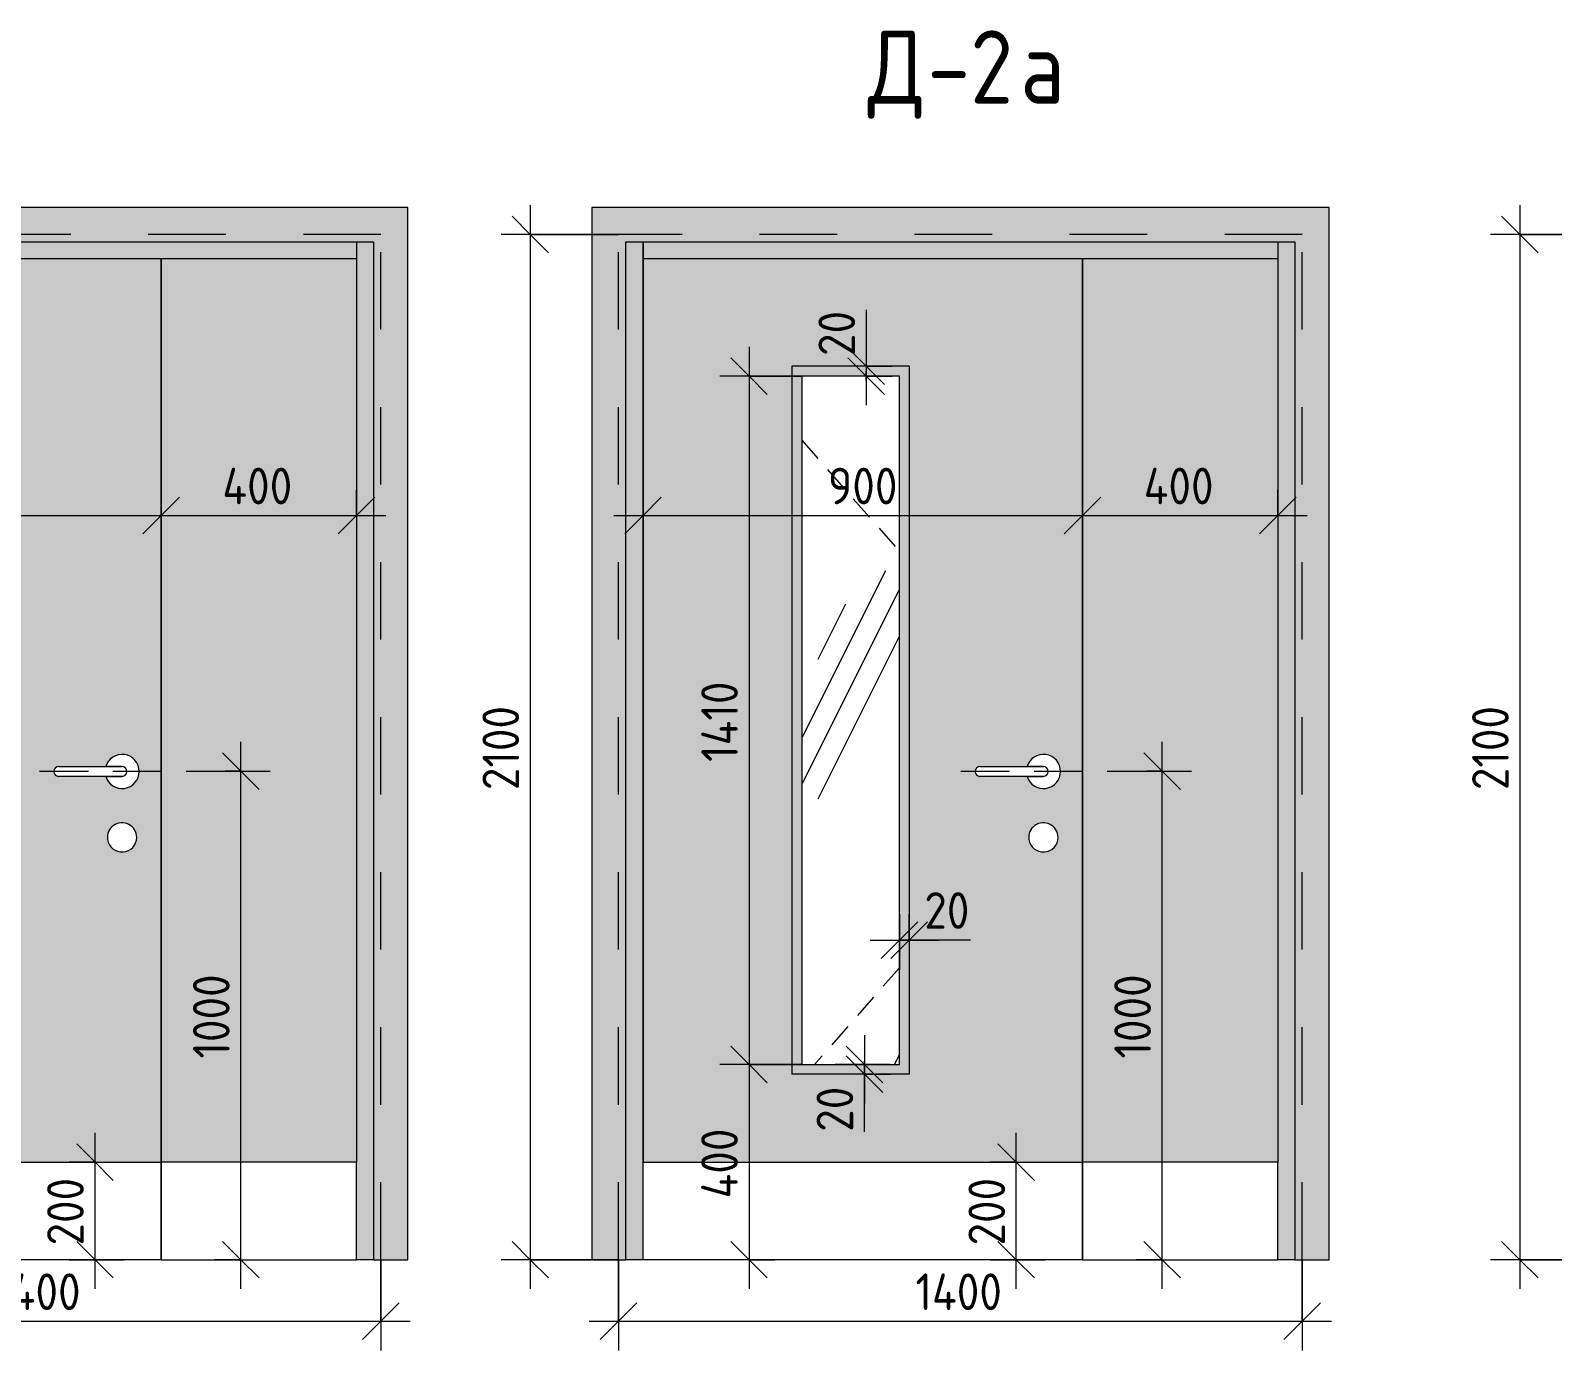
# Model space of a CAD drawing. Header units: millimetres. Extents: x 15267 to 38338, y 3838 to 18333.
# Drawn here: x 18356 to 21473, y 15613 to 18317 of the extents above; entities that cross this region are included whole.
import ezdxf

# ---------------------------------------------------------------- set-up
doc = ezdxf.new("R2010")
doc.units = ezdxf.units.MM
for name, pattern in [('200_ШТРИХ__ш1_п0_6_', [80, 50, -30]), ('ADSK_Штрих_ш2 п1', [150, 100, -50]), ('Штрих', [317.5, 158.75, -158.75])]:
    doc.linetypes.add(name, pattern=pattern)
for name, color, linetype, lineweight in [('A-ANNO-DIMS', 7, 'Continuous', 9), ('A-ANNO-DIMS-50', 7, 'Continuous', 9), ('A-DETL-1', 7, 'ADSK_Штрих_ш2 п1', 9), ('A-DOOR', 7, 'Continuous', 9), ('A-DOOR-1', 7, 'Штрих', 9), ('A-DOOR-2', 7, '200_ШТРИХ__ш1_п0_6_', 9), ('A-DOOR-FRAM', 7, 'Continuous', 9), ('G-ANNO-TEXT', 7, 'Continuous', 9)]:
    doc.layers.add(name, color=color, linetype=linetype, lineweight=lineweight)
doc.styles.add('GOST Common', font='GOST_Common.ttf', dxfattribs={"width": 0.9, "height": 150})
doc.styles.add('ISOCPEUR', font='isocpeur.ttf', dxfattribs={"width": 0.9, "height": 75})
doc.dimstyles.new('ISO-1_5', dxfattribs={"dimscale": 304.8, "dimtxt": 74.698588, "dimasz": 0.246063, "dimexe": 0.19685, "dimexo": 0, "dimgap": 0, "dimtad": 1, "dimdec": 0, "dimrnd": 10, "dimzin": 0, "dimdsep": 46, "dimtxsty": 'ISOCPEUR', "dimblk1": 'OBLIQUE', "dimblk2": 'OBLIQUE', "dimsah": 1, "dimcen": 0.09, "dimdle": 0.19685, "dimazin": 0, "dimtfac": 1, "dimtdec": 4, "dimtix": 1, "dimtmove": 0, "dimatfit": 3, "dimfxl": 1, "dimtvp": 1, "dimtolj": 1, "dimtzin": 0, "dimarcsym": 2})
doc.dimstyles.new('ISO-1_5_1', dxfattribs={"dimscale": 304.8, "dimtxt": 74.698588, "dimasz": 0.246063, "dimexe": 0.19685, "dimexo": 0, "dimgap": 0, "dimtad": 1, "dimdec": 0, "dimrnd": 10, "dimzin": 0, "dimdsep": 46, "dimtxsty": 'ISOCPEUR', "dimblk1": 'OBLIQUE', "dimblk2": 'OBLIQUE', "dimsah": 1, "dimcen": 0.09, "dimdle": 0.19685, "dimazin": 0, "dimtfac": 1, "dimtdec": 4, "dimtix": 1, "dimtmove": 1, "dimatfit": 3, "dimfxl": 1, "dimtvp": 1, "dimtolj": 1, "dimtzin": 0, "dimarcsym": 2})

# ---------------------------------------------------------------- blocks, each defined once
blk = doc.blocks.new('Family - ___-32372045-_Двери_ 2 этаж 23-33')
at = {"layer": 'A-DOOR'}
h = blk.add_hatch(color=256, dxfattribs=at)
h.paths.add_polyline_path([(19610.1, 15999.1), (20510.1, 15999.1), (20510.1, 17849.1), (19610.1, 17849.1), (19610.1, 16889.1)])
h.paths.add_polyline_path([(19935.1, 16199.1), (19935.1, 17609.1), (20135.1, 17609.1), (20135.1, 16199.1)])
h.paths.add_polyline_path([(20432.2, 16634.2), (20424.7, 16634.6), (20417.6, 16636.9), (20410.7, 16641.4), (20406, 16646.2), (20402, 16653.9), (20400.4, 16659.9), (20400.4, 16667.9), (20402, 16674.8), (20406, 16682), (20410.7, 16687), (20417, 16691.2), (20424.2, 16693.6), (20431.7, 16694.1), (20439.1, 16692.7), (20446, 16689.6), (20451.9, 16684.8), (20456.3, 16678.7), (20459.1, 16671.6), (20460.1, 16664.1), (20459.1, 16656.7), (20456.4, 16649.8), (20452, 16643.7), (20446.3, 16638.9), (20439.5, 16635.7), (20434.2, 16634.6)])
h.paths.add_polyline_path([(20430.6, 16764.1), (20421.6, 16765.2), (20413.2, 16768.5), (20405.9, 16773.8), (20400.2, 16780.9), (20396.5, 16789.1), (20297.5, 16789.5), (20295.1, 16790.5), (20293, 16792.1), (20291.4, 16794.1), (20290.4, 16796.6), (20290.1, 16799.1), (20290.4, 16801.7), (20291.4, 16804.1), (20293, 16806.2), (20295.1, 16807.8), (20297.5, 16808.8), (20300.1, 16809.1), (20396.5, 16809.1), (20400.2, 16817.4), (20405.9, 16824.5), (20413.2, 16829.8), (20421.6, 16833.1), (20432.7, 16833.8), (20439.6, 16832.8), (20447.9, 16829.3), (20455, 16823.7), (20460.5, 16816.5), (20463.9, 16808.1), (20465.1, 16799.1), (20463.9, 16790.2), (20460.5, 16781.8), (20455, 16774.6), (20447.9, 16769), (20437.7, 16765.2), (20432.7, 16764.4)])
blk.add_hatch(color=256, dxfattribs=at).paths.add_polyline_path([(20510.1, 15999.1), (20910.1, 15999.1), (20910.1, 17849.1), (20510.1, 17849.1), (20510.1, 16144.1)])
h = blk.add_hatch(dxfattribs=at)
h.set_pattern_fill('FP_1', color=256, style=0, pattern_type=2)
h.set_pattern_definition([(63.435, (127, 63.5), (-511.167, 1533.495), [635, -381, 635, -381, -807.806]), (63.435, (127, 63.5), (-511.167, 1533.495), [-2032, 254, -553.806]), (63.435, (95.2, 95.2), (-511.167, 1533.495), [508, -635, 381, -381, -934.806]), (63.435, (95.2, 95.2), (-511.167, 1533.495), [-1905, 444.5, -490.306]), (63.435, (95.2, 190.5), (-511.167, 1533.495), [381, -762, 254, -381, -1061.806]), (63.435, (95.2, 190.5), (-511.167, 1533.495), [-1778, 571.5, -490.306]), (63.435, (190.5, 95.2), (-511.167, 1533.495), [381, -762, 317.5, -12809.3]), (63.435, (285.8, 190.5), (-511.167, 1533.495), [190.5, -952.5, 127, -12999.8]), (63.435, (127, 349.2), (-511.167, 1533.495), [127, -952.5, 127, -508, -1125.306]), (63.435, (127, 349.2), (-511.167, 1533.495), [-1714.5, 317.5, -807.806]), (63.435, (698.5, 254), (-511.167, 1533.495), [635, -952.5, 762, -503.006]), (63.435, (698.5, 158.8), (-511.167, 1533.495), [889, -635, 952.5, -376.006]), (63.435, (762, 190.5), (-511.167, 1533.495), [1016, -508, 762, -553.806]), (63.435, (857.2, 285.8), (-511.167, 1533.495), [635, -889, 508, -807.806]), (63.435, (762, 476.2), (-511.167, 1533.495), [317.5, -1270, 381, -871.306]), (63.435, (952.5, 381), (-511.167, 1533.495), [254, -1270, 254, -1061.806])])
h.paths.add_polyline_path([(19935.1, 16199.1), (20135.1, 16199.1), (20135.1, 17609.1), (19935.1, 17609.1), (19935.1, 16412.5)])
at = {"layer": 'A-DOOR-FRAM'}
for points in [[(21015.1, 15799.1), (21015.1, 17954.1), (19505.1, 17954.1), (19505.1, 15799.1), (19575.1, 15799.1), (19575.1, 17884.1), (20945.1, 17884.1), (20945.1, 15799.1)], [(19610.1, 15799.1), (19610.1, 17884.1), (19575.1, 17884.1), (19575.1, 15799.1)], [(20135.1, 17849.1), (20910.1, 17849.1), (20910.1, 17884.1), (19610.1, 17884.1), (19610.1, 17849.1), (19935.1, 17849.1)], [(20910.1, 15799.1), (20945.1, 15799.1), (20945.1, 17884.1), (20910.1, 17884.1), (20910.1, 15999.1)]]:
    blk.add_hatch(color=256, dxfattribs=at).paths.add_polyline_path(points)
at = {"layer": 'A-DOOR'}
for p, q in [((20510.1, 17849.1), (19610.1, 17849.1)), ((19610.1, 15999.1), (19610.1, 17849.1)), ((20510.1, 17849.1), (20510.1, 15999.1)), ((20910.1, 17849.1), (20510.1, 17849.1)), ((20510.1, 15999.1), (20510.1, 17849.1)), ((20910.1, 17849.1), (20910.1, 15999.1)), ((20155.1, 17629.1), (19915.1, 17629.1)), ((19915.1, 17629.1), (19915.1, 16179.1)), ((20155.1, 17629.1), (20155.1, 16179.1)), ((19935.1, 17609.1), (19935.1, 16199.1)), ((20135.1, 17609.1), (19935.1, 17609.1)), ((20135.1, 16199.1), (20135.1, 17609.1)), ((20300.1, 16809.1), (20430.1, 16809.1)), ((20430.1, 16809.1), (20396.5, 16809.1)), ((20430.1, 16789.1), (20300.1, 16789.1)), ((20396.5, 16789.1), (20430.1, 16789.1)), ((20155.1, 16179.1), (19915.1, 16179.1)), ((19935.1, 16199.1), (20135.1, 16199.1)), ((19610.1, 15999.1), (20510.1, 15999.1)), ((19610.1, 15799.1), (19610.1, 15999.1)), ((20510.1, 15799.1), (20510.1, 15999.1)), ((20910.1, 15999.1), (20510.1, 15999.1)), ((20510.1, 15999.1), (20510.1, 15799.1)), ((20910.1, 15799.1), (20910.1, 15999.1)), ((20510.1, 15799.1), (19610.1, 15799.1)), ((20510.1, 15799.1), (20910.1, 15799.1))]:
    blk.add_line(p, q, dxfattribs=at)
for centre, radius, start, end in [((20430.1, 16799.1), 35, 0, 163.3985), ((20300.1, 16799.1), 10, 90, 270), ((20430.1, 16799.1), 10, 270, 90), ((20430.1, 16799.1), 10, 270, 90), ((20430.1, 16799.1), 35, 196.6015, 0), ((20430.1, 16664.1), 30, 0, 188.1699), ((20430.1, 16664.1), 30, 188.1699, 0)]:
    blk.add_arc(centre, radius, start, end, dxfattribs=at)
at = {"layer": 'A-DOOR-1'}
for p, q in [((20960.1, 17899.1), (19560.1, 17899.1)), ((19560.1, 15799.1), (19560.1, 17899.1)), ((20960.1, 17899.1), (19560.1, 17899.1)), ((19560.1, 15799.1), (19560.1, 17899.1)), ((20960.1, 15799.1), (20960.1, 17899.1)), ((20960.1, 15799.1), (20960.1, 17899.1))]:
    blk.add_line(p, q, dxfattribs=at)
at = {"layer": 'A-DOOR-2'}
for p, q in [((19935.1, 17478), (20135.1, 17250.6)), ((20135.1, 16397.1), (19961.3, 16199.1))]:
    blk.add_line(p, q, dxfattribs=at)
at = {"layer": 'A-DOOR-FRAM'}
for p, q in [((21015.1, 17954.1), (19505.1, 17954.1)), ((19505.1, 17954.1), (19505.1, 15799.1)), ((21015.1, 15799.1), (21015.1, 17954.1)), ((19575.1, 15799.1), (19575.1, 17884.1)), ((19575.1, 17884.1), (20945.1, 17884.1)), ((19610.1, 17849.1), (19610.1, 17884.1)), ((19610.1, 17884.1), (19610.1, 15999.1)), ((20910.1, 17884.1), (20910.1, 17849.1)), ((20910.1, 17884.1), (20910.1, 15999.1)), ((20945.1, 17884.1), (20945.1, 15799.1)), ((20910.1, 17849.1), (19610.1, 17849.1)), ((19505.1, 15799.1), (19575.1, 15799.1)), ((19610.1, 15799.1), (19575.1, 15799.1)), ((20945.1, 15799.1), (20910.1, 15799.1)), ((20945.1, 15799.1), (21015.1, 15799.1))]:
    blk.add_line(p, q, dxfattribs=at)
blk = doc.blocks.new('Family - ___-32419566-_Двери_ 2 этаж 23-33')
at = {"layer": 'A-DOOR'}
h = blk.add_hatch(color=256, dxfattribs=at)
h.paths.add_polyline_path([(17723.2, 15999.1), (18623.2, 15999.1), (18623.2, 17849.1), (17723.2, 17849.1), (17723.2, 16144.1)])
h.paths.add_polyline_path([(18545.4, 16634.2), (18537.9, 16634.6), (18530.8, 16636.9), (18523.8, 16641.4), (18519.2, 16646.2), (18515.2, 16653.9), (18513.5, 16659.9), (18513.5, 16667.9), (18515.2, 16674.8), (18519.2, 16682), (18523.8, 16687), (18530.2, 16691.2), (18537.4, 16693.6), (18544.9, 16694.1), (18552.3, 16692.7), (18559.2, 16689.6), (18565, 16684.8), (18569.5, 16678.7), (18572.3, 16671.6), (18573.2, 16664.1), (18572.3, 16656.7), (18569.6, 16649.8), (18565.2, 16643.7), (18559.5, 16638.9), (18552.7, 16635.7), (18547.4, 16634.6)])
h.paths.add_polyline_path([(18543.8, 16764.1), (18534.8, 16765.2), (18526.4, 16768.5), (18519.1, 16773.8), (18513.4, 16780.9), (18509.7, 16789.1), (18410.7, 16789.5), (18408.2, 16790.5), (18406.2, 16792.1), (18404.6, 16794.1), (18403.6, 16796.6), (18403.2, 16799.1), (18403.6, 16801.7), (18404.6, 16804.1), (18406.2, 16806.2), (18408.2, 16807.8), (18410.7, 16808.8), (18416.7, 16809.1), (18509.7, 16809.1), (18513.4, 16817.4), (18519.1, 16824.5), (18526.4, 16829.8), (18534.8, 16833.1), (18545.8, 16833.8), (18552.7, 16832.8), (18561, 16829.3), (18568.2, 16823.7), (18573.6, 16816.5), (18577.1, 16808.1), (18578.2, 16799.1), (18577.1, 16790.2), (18573.6, 16781.8), (18566.9, 16773.6), (18559.8, 16768.5), (18550.9, 16765.2), (18545.8, 16764.4)])
blk.add_hatch(color=256, dxfattribs=at).paths.add_polyline_path([(19023.2, 15999.1), (19023.2, 17849.1), (18623.2, 17849.1), (18623.2, 15999.1), (18717, 15999.1)])
at = {"layer": 'A-DOOR-FRAM'}
for points in [[(19128.2, 15799.1), (19128.2, 17954.1), (17618.2, 17954.1), (17618.2, 15799.1), (17688.2, 15799.1), (17688.2, 17884.1), (19058.2, 17884.1), (19058.2, 15799.1)], [(17723.2, 15799.1), (17723.2, 17884.1), (17688.2, 17884.1), (17688.2, 15799.1)], [(19023.2, 17849.1), (19023.2, 17884.1), (17723.2, 17884.1), (17723.2, 17849.1), (18623.2, 17849.1)], [(19023.2, 15799.1), (19058.2, 15799.1), (19058.2, 17884.1), (19023.2, 17884.1), (19023.2, 15999.1)]]:
    blk.add_hatch(color=256, dxfattribs=at).paths.add_polyline_path(points)
at = {"layer": 'A-DOOR'}
for p, q in [((18623.2, 17849.1), (17723.2, 17849.1)), ((17723.2, 15999.1), (17723.2, 17849.1)), ((18623.2, 17849.1), (18623.2, 15999.1)), ((19023.2, 17849.1), (18623.2, 17849.1)), ((18623.2, 15999.1), (18623.2, 17849.1)), ((19023.2, 17849.1), (19023.2, 15999.1)), ((18413.2, 16809.1), (18543.2, 16809.1)), ((18543.2, 16809.1), (18509.7, 16809.1)), ((18543.2, 16789.1), (18413.2, 16789.1)), ((18509.7, 16789.1), (18543.2, 16789.1)), ((17723.2, 15999.1), (18623.2, 15999.1)), ((17723.2, 15799.1), (17723.2, 15999.1)), ((18623.2, 15799.1), (18623.2, 15999.1)), ((19023.2, 15999.1), (18623.2, 15999.1)), ((18623.2, 15999.1), (18623.2, 15799.1)), ((19023.2, 15799.1), (19023.2, 15999.1)), ((18623.2, 15799.1), (17723.2, 15799.1)), ((18623.2, 15799.1), (19023.2, 15799.1))]:
    blk.add_line(p, q, dxfattribs=at)
for centre, radius, start, end in [((18543.2, 16799.1), 35, 0, 163.3985), ((18413.2, 16799.1), 10, 90, 270), ((18543.2, 16799.1), 10, 270, 90), ((18543.2, 16799.1), 10, 270, 90), ((18543.2, 16799.1), 35, 196.6015, 0), ((18543.2, 16664.1), 30, 0, 188.1699), ((18543.2, 16664.1), 30, 188.1699, 0)]:
    blk.add_arc(centre, radius, start, end, dxfattribs=at)
at = {"layer": 'A-DOOR-1'}
for p, q in [((19073.2, 17899.1), (17673.2, 17899.1)), ((17673.2, 15799.1), (17673.2, 17899.1)), ((19073.2, 17899.1), (17673.2, 17899.1)), ((17673.2, 15799.1), (17673.2, 17899.1)), ((19073.2, 15799.1), (19073.2, 17899.1)), ((19073.2, 15799.1), (19073.2, 17899.1))]:
    blk.add_line(p, q, dxfattribs=at)
at = {"layer": 'A-DOOR-FRAM'}
for p, q in [((19128.2, 17954.1), (17618.2, 17954.1)), ((17618.2, 17954.1), (17618.2, 15799.1)), ((19128.2, 15799.1), (19128.2, 17954.1)), ((17688.2, 15799.1), (17688.2, 17884.1)), ((17688.2, 17884.1), (19058.2, 17884.1)), ((17723.2, 17849.1), (17723.2, 17884.1)), ((17723.2, 17884.1), (17723.2, 15999.1)), ((19023.2, 17884.1), (19023.2, 17849.1)), ((19023.2, 17884.1), (19023.2, 15999.1)), ((19058.2, 17884.1), (19058.2, 15799.1)), ((19023.2, 17849.1), (17723.2, 17849.1)), ((17618.2, 15799.1), (17688.2, 15799.1)), ((17723.2, 15799.1), (17688.2, 15799.1)), ((19058.2, 15799.1), (19023.2, 15799.1)), ((19058.2, 15799.1), (19128.2, 15799.1))]:
    blk.add_line(p, q, dxfattribs=at)
blk = doc.blocks.new('DIMBLOCK16-_Двери_ 2 этаж 23-33')
at = {"layer": 'A-ANNO-DIMS-50'}
for p, q in [((19560.1, 15799.1), (19560.1, 15612.9)), ((19560.1, 15672.9), (19560.1, 15799.1)), ((20960.1, 15799.1), (20960.1, 15612.9)), ((20960.1, 15672.9), (20960.1, 15799.1)), ((19500.1, 15672.9), (21020.1, 15672.9))]:
    blk.add_line(p, q, dxfattribs=at)
at = {"layer": 'A-ANNO-DIMS-50', "lineweight": 20}
for p, q in [((19560.1, 15672.9), (19597.6, 15710.4)), ((20960.1, 15672.9), (20997.6, 15710.4)), ((19560.1, 15672.9), (19522.6, 15635.4)), ((20960.1, 15672.9), (20922.6, 15635.4))]:
    blk.add_line(p, q, dxfattribs=at)
at = {"layer": 'A-ANNO-DIMS-50', "color": 0, "insert": (20168.1, 15770.9), "char_height": 75, "width": 220.648, "attachment_point": 1, "line_spacing_factor": 1.149209, "style": 'ISOCPEUR'}
blk.add_mtext('1400', dxfattribs=at)
blk = doc.blocks.new('_Oblique')
at = {"color": 0, "linetype": 'ByBlock', "lineweight": -2}
blk.add_line((-0.5, -0.5), (0.5, 0.5), dxfattribs=at)
blk = doc.blocks.new('DIMBLOCK17-_Двери_ 2 этаж 23-33')
at = {"layer": 'A-ANNO-DIMS-50'}
for p, q in [((20374.6, 15739.1), (20374.6, 16059.1)), ((20321.6, 15999.1), (20434.6, 15999.1)), ((20374.6, 15999.1), (20321.6, 15999.1)), ((20321.6, 15799.1), (20434.6, 15799.1)), ((20374.6, 15799.1), (20321.6, 15799.1))]:
    blk.add_line(p, q, dxfattribs=at)
at = {"layer": 'A-ANNO-DIMS-50', "lineweight": 20}
for p, q in [((20374.6, 15999.1), (20337.1, 16036.6)), ((20374.6, 15999.1), (20412.1, 15961.6)), ((20374.6, 15799.1), (20337.1, 15836.6)), ((20374.6, 15799.1), (20412.1, 15761.6))]:
    blk.add_line(p, q, dxfattribs=at)
at = {"layer": 'A-ANNO-DIMS-50', "color": 0, "insert": (20276.6, 15828), "char_height": 75, "width": 170.658, "attachment_point": 1, "rotation": 90, "line_spacing_factor": 1.149209, "style": 'ISOCPEUR'}
blk.add_mtext('200', dxfattribs=at)
blk = doc.blocks.new('DIMBLOCK18-_Двери_ 2 этаж 23-33')
at = {"layer": 'A-ANNO-DIMS-50', "lineweight": 20}
for p, q in [((19827.2, 17609.1), (19789.7, 17646.6)), ((19827.2, 17609.1), (19864.7, 17571.6)), ((19827.2, 16199.1), (19789.7, 16236.6)), ((19827.2, 16199.1), (19864.7, 16161.6))]:
    blk.add_line(p, q, dxfattribs=at)
at = {"layer": 'A-ANNO-DIMS-50'}
for p, q in [((19827.2, 17669.1), (19827.2, 16199.1)), ((19935.1, 17609.1), (19767.2, 17609.1)), ((19827.2, 17609.1), (19935.1, 17609.1)), ((19935.1, 16199.1), (19767.2, 16199.1)), ((19827.2, 16199.1), (19935.1, 16199.1))]:
    blk.add_line(p, q, dxfattribs=at)
at = {"layer": 'A-ANNO-DIMS-50', "color": 0, "insert": (19729.3, 16818.7), "char_height": 75, "width": 205.134, "attachment_point": 1, "rotation": 90, "line_spacing_factor": 1.149209, "style": 'ISOCPEUR'}
blk.add_mtext('1410', dxfattribs=at)
blk = doc.blocks.new('DIMBLOCK19-_Двери_ 2 этаж 23-33')
at = {"layer": 'A-ANNO-DIMS-50', "lineweight": 20}
for p, q in [((19827.2, 16199.1), (19789.7, 16236.6)), ((19827.2, 16199.1), (19864.7, 16161.6)), ((19827.2, 15799.1), (19789.7, 15836.6)), ((19827.2, 15799.1), (19864.7, 15761.6))]:
    blk.add_line(p, q, dxfattribs=at)
at = {"layer": 'A-ANNO-DIMS-50'}
for p, q in [((19935.1, 16199.1), (19767.2, 16199.1)), ((19827.2, 16199.1), (19827.2, 15739.1)), ((19827.2, 16199.1), (19935.1, 16199.1)), ((19880.3, 15799.1), (19767.2, 15799.1)), ((19827.2, 15799.1), (19880.3, 15799.1))]:
    blk.add_line(p, q, dxfattribs=at)
at = {"layer": 'A-ANNO-DIMS-50', "color": 0, "insert": (19729.3, 15924.4), "char_height": 75, "width": 179.277, "attachment_point": 1, "rotation": 90, "line_spacing_factor": 1.149209, "style": 'ISOCPEUR'}
blk.add_mtext('400', dxfattribs=at)
blk = doc.blocks.new('DIMBLOCK20-_Двери_ 2 этаж 23-33')
at = {"layer": 'A-ANNO-DIMS-50'}
for p, q in [((20063.5, 16259.1), (20063.5, 16119.1)), ((20116.6, 16199.1), (20003.5, 16199.1)), ((20116.6, 16179.1), (20003.5, 16179.1)), ((20063.5, 16205.8), (20063.5, 16189.1)), ((20063.5, 16061), (20063.5, 16205.8)), ((20063.5, 16199.1), (20116.6, 16199.1)), ((20063.5, 16179.1), (20116.6, 16179.1))]:
    blk.add_line(p, q, dxfattribs=at)
at = {"layer": 'A-ANNO-DIMS-50', "lineweight": 20}
for p, q in [((20063.5, 16199.1), (20026, 16236.6)), ((20063.5, 16179.1), (20026, 16216.6)), ((20063.5, 16199.1), (20101, 16161.6)), ((20063.5, 16179.1), (20101, 16141.6))]:
    blk.add_line(p, q, dxfattribs=at)
at = {"layer": 'A-ANNO-DIMS-50', "color": 0, "insert": (19965.6, 16061), "char_height": 75, "width": 113.772, "attachment_point": 1, "rotation": 90, "line_spacing_factor": 1.149209, "style": 'ISOCPEUR'}
blk.add_mtext('20', dxfattribs=at)
blk = doc.blocks.new('DIMBLOCK21-_Двери_ 2 этаж 23-33')
at = {"layer": 'A-ANNO-DIMS-50'}
for p, q in [((20135.1, 16506.8), (20135.1, 16393.8)), ((20135.1, 16453.8), (20135.1, 16506.8)), ((20155.1, 16506.8), (20155.1, 16393.8)), ((20155.1, 16453.8), (20155.1, 16506.8)), ((20075.1, 16453.8), (20215.1, 16453.8)), ((20136.2, 16453.8), (20145.1, 16453.8)), ((20281.1, 16453.8), (20136.2, 16453.8))]:
    blk.add_line(p, q, dxfattribs=at)
at = {"layer": 'A-ANNO-DIMS-50', "lineweight": 20}
for p, q in [((20135.1, 16453.8), (20172.6, 16491.3)), ((20155.1, 16453.8), (20192.6, 16491.3)), ((20135.1, 16453.8), (20097.6, 16416.3)), ((20155.1, 16453.8), (20117.6, 16416.3))]:
    blk.add_line(p, q, dxfattribs=at)
at = {"layer": 'A-ANNO-DIMS-50', "color": 0, "insert": (20186.2, 16551.8), "char_height": 75, "width": 113.772, "attachment_point": 1, "line_spacing_factor": 1.149209, "style": 'ISOCPEUR'}
blk.add_mtext('20', dxfattribs=at)
blk = doc.blocks.new('DIMBLOCK22-_Двери_ 2 этаж 23-33')
at = {"layer": 'A-ANNO-DIMS-50'}
for p, q in [((20067.4, 17744.9), (20067.4, 17600.1)), ((20067.4, 17689.1), (20067.4, 17549.1)), ((20120.5, 17629.1), (20007.4, 17629.1)), ((20067.4, 17629.1), (20120.5, 17629.1)), ((20067.4, 17600.1), (20067.4, 17619.1)), ((20120.5, 17609.1), (20007.4, 17609.1)), ((20067.4, 17609.1), (20120.5, 17609.1))]:
    blk.add_line(p, q, dxfattribs=at)
at = {"layer": 'A-ANNO-DIMS-50', "lineweight": 20}
for p, q in [((20067.4, 17629.1), (20029.9, 17666.6)), ((20067.4, 17609.1), (20029.9, 17646.6)), ((20067.4, 17629.1), (20104.9, 17591.6)), ((20067.4, 17609.1), (20104.9, 17571.6))]:
    blk.add_line(p, q, dxfattribs=at)
at = {"layer": 'A-ANNO-DIMS-50', "color": 0, "insert": (19969.4, 17650.1), "char_height": 75, "width": 113.772, "attachment_point": 1, "rotation": 90, "line_spacing_factor": 1.149209, "style": 'ISOCPEUR'}
blk.add_mtext('20', dxfattribs=at)
blk = doc.blocks.new('DIMBLOCK23-_Двери_ 2 этаж 23-33')
at = {"layer": 'A-ANNO-DIMS-50'}
for p, q in [((19379.3, 17959.1), (19379.3, 15739.1)), ((19560.1, 17899.1), (19319.3, 17899.1)), ((19379.3, 17899.1), (19560.1, 17899.1)), ((19560.1, 15799.1), (19319.3, 15799.1)), ((19379.3, 15799.1), (19560.1, 15799.1))]:
    blk.add_line(p, q, dxfattribs=at)
at = {"layer": 'A-ANNO-DIMS-50', "lineweight": 20}
for p, q in [((19379.3, 17899.1), (19341.8, 17936.6)), ((19379.3, 17899.1), (19416.8, 17861.6)), ((19379.3, 15799.1), (19341.8, 15836.6)), ((19379.3, 15799.1), (19416.8, 15761.6))]:
    blk.add_line(p, q, dxfattribs=at)
at = {"layer": 'A-ANNO-DIMS-50', "color": 0, "insert": (19281.3, 16760.8), "char_height": 75, "width": 212.029, "attachment_point": 1, "rotation": 90, "line_spacing_factor": 1.149209, "style": 'ISOCPEUR'}
blk.add_mtext('2100', dxfattribs=at)
blk = doc.blocks.new('DIMBLOCK24-_Двери_ 2 этаж 23-33')
at = {"layer": 'A-ANNO-DIMS-50'}
for p, q in [((19610.1, 17376.3), (19610.1, 17263.3)), ((19610.1, 17323.3), (19610.1, 17376.3)), ((20510.1, 15999.1), (20510.1, 17383.3)), ((19550.1, 17323.3), (20510.1, 17323.3)), ((20510.1, 17323.3), (20510.1, 15999.1))]:
    blk.add_line(p, q, dxfattribs=at)
at = {"layer": 'A-ANNO-DIMS-50', "lineweight": 20}
for p, q in [((19610.1, 17323.3), (19647.6, 17360.8)), ((20510.1, 17323.3), (20547.6, 17360.8)), ((19610.1, 17323.3), (19572.6, 17285.8)), ((20510.1, 17323.3), (20472.6, 17285.8))]:
    blk.add_line(p, q, dxfattribs=at)
at = {"layer": 'A-ANNO-DIMS-50', "color": 0, "insert": (19989, 17421.3), "char_height": 75, "width": 170.658, "attachment_point": 1, "line_spacing_factor": 1.149209, "style": 'ISOCPEUR'}
blk.add_mtext('900', dxfattribs=at)
blk = doc.blocks.new('DIMBLOCK25-_Двери_ 2 этаж 23-33')
at = {"layer": 'A-ANNO-DIMS-50'}
for p, q in [((20510.1, 15999.1), (20510.1, 17383.3)), ((20910.1, 17376.3), (20910.1, 17263.3)), ((20910.1, 17323.3), (20910.1, 17376.3)), ((20510.1, 17323.3), (20970.1, 17323.3)), ((20510.1, 17323.3), (20510.1, 15999.1))]:
    blk.add_line(p, q, dxfattribs=at)
at = {"layer": 'A-ANNO-DIMS-50', "lineweight": 20}
for p, q in [((20510.1, 17323.3), (20547.6, 17360.8)), ((20910.1, 17323.3), (20947.6, 17360.8)), ((20510.1, 17323.3), (20472.6, 17285.8)), ((20910.1, 17323.3), (20872.6, 17285.8))]:
    blk.add_line(p, q, dxfattribs=at)
at = {"layer": 'A-ANNO-DIMS-50', "color": 0, "insert": (20635.4, 17421.3), "char_height": 75, "width": 179.277, "attachment_point": 1, "line_spacing_factor": 1.149209, "style": 'ISOCPEUR'}
blk.add_mtext('400', dxfattribs=at)
blk = doc.blocks.new('DIMBLOCK26-_Двери_ 2 этаж 23-33')
at = {"layer": 'A-ANNO-DIMS-50', "lineweight": 20}
for p, q in [((20673.3, 16799.6), (20635.8, 16837.1)), ((20673.3, 16799.6), (20710.8, 16762.1)), ((20673.3, 15799.1), (20635.8, 15836.6)), ((20673.3, 15799.1), (20710.8, 15761.6))]:
    blk.add_line(p, q, dxfattribs=at)
at = {"layer": 'A-ANNO-DIMS-50'}
for p, q in [((20673.3, 15739.1), (20673.3, 16859.6)), ((20641, 16799.6), (20733.3, 16799.6)), ((20673.3, 16799.6), (20641, 16799.6)), ((20620.3, 15799.1), (20733.3, 15799.1)), ((20673.3, 15799.1), (20620.3, 15799.1))]:
    blk.add_line(p, q, dxfattribs=at)
at = {"layer": 'A-ANNO-DIMS-50', "color": 0, "insert": (20575.3, 16211), "char_height": 75, "width": 212.029, "attachment_point": 1, "rotation": 90, "line_spacing_factor": 1.149209, "style": 'ISOCPEUR'}
blk.add_mtext('1000', dxfattribs=at)
blk = doc.blocks.new('DIMBLOCK32-_Двери_ 2 этаж 23-33')
at = {"layer": 'A-ANNO-DIMS-50'}
for p, q in [((21405.9, 17959.1), (21405.9, 15739.1)), ((21603.7, 17899.1), (21345.9, 17899.1)), ((21405.9, 17899.1), (21603.7, 17899.1)), ((21653.7, 15799.1), (21345.9, 15799.1)), ((21405.9, 15799.1), (21653.7, 15799.1))]:
    blk.add_line(p, q, dxfattribs=at)
at = {"layer": 'A-ANNO-DIMS-50', "lineweight": 20}
for p, q in [((21405.9, 17899.1), (21368.4, 17936.6)), ((21405.9, 17899.1), (21443.4, 17861.6)), ((21405.9, 15799.1), (21368.4, 15836.6)), ((21405.9, 15799.1), (21443.4, 15761.6))]:
    blk.add_line(p, q, dxfattribs=at)
at = {"layer": 'A-ANNO-DIMS-50', "color": 0, "insert": (21308, 16760.8), "char_height": 75, "width": 212.029, "attachment_point": 1, "rotation": 90, "line_spacing_factor": 1.149209, "style": 'ISOCPEUR'}
blk.add_mtext('2100', dxfattribs=at)
blk = doc.blocks.new('DIMBLOCK36-_Двери_ 2 этаж 23-33')
at = {"layer": 'A-ANNO-DIMS-50'}
for p, q in [((17673.2, 15799.1), (17673.2, 15612.9)), ((17673.2, 15672.9), (17673.2, 15799.1)), ((19073.2, 15799.1), (19073.2, 15612.9)), ((19073.2, 15672.9), (19073.2, 15799.1)), ((17613.2, 15672.9), (19133.2, 15672.9))]:
    blk.add_line(p, q, dxfattribs=at)
at = {"layer": 'A-ANNO-DIMS-50', "lineweight": 20}
for p, q in [((17673.2, 15672.9), (17710.7, 15710.4)), ((19073.2, 15672.9), (19110.7, 15710.4)), ((17673.2, 15672.9), (17635.7, 15635.4)), ((19073.2, 15672.9), (19035.7, 15635.4))]:
    blk.add_line(p, q, dxfattribs=at)
at = {"layer": 'A-ANNO-DIMS-50', "color": 0, "insert": (18281.3, 15770.9), "char_height": 75, "width": 220.648, "attachment_point": 1, "line_spacing_factor": 1.149209, "style": 'ISOCPEUR'}
blk.add_mtext('1400', dxfattribs=at)
blk = doc.blocks.new('DIMBLOCK37-_Двери_ 2 этаж 23-33')
at = {"layer": 'A-ANNO-DIMS-50'}
for p, q in [((18487.8, 15739.1), (18487.8, 16059.1)), ((18434.8, 15999.1), (18547.8, 15999.1)), ((18487.8, 15999.1), (18434.8, 15999.1)), ((18434.8, 15799.1), (18547.8, 15799.1)), ((18487.8, 15799.1), (18434.8, 15799.1))]:
    blk.add_line(p, q, dxfattribs=at)
at = {"layer": 'A-ANNO-DIMS-50', "lineweight": 20}
for p, q in [((18487.8, 15999.1), (18450.3, 16036.6)), ((18487.8, 15999.1), (18525.3, 15961.6)), ((18487.8, 15799.1), (18450.3, 15836.6)), ((18487.8, 15799.1), (18525.3, 15761.6))]:
    blk.add_line(p, q, dxfattribs=at)
at = {"layer": 'A-ANNO-DIMS-50', "color": 0, "insert": (18389.8, 15828), "char_height": 75, "width": 170.658, "attachment_point": 1, "rotation": 90, "line_spacing_factor": 1.149209, "style": 'ISOCPEUR'}
blk.add_mtext('200', dxfattribs=at)
blk = doc.blocks.new('DIMBLOCK39-_Двери_ 2 этаж 23-33')
at = {"layer": 'A-ANNO-DIMS-50'}
for p, q in [((17723.2, 17376.3), (17723.2, 17263.3)), ((17723.2, 17323.3), (17723.2, 17376.3)), ((18623.2, 15999.1), (18623.2, 17383.3)), ((17663.2, 17323.3), (18623.2, 17323.3)), ((18623.2, 17323.3), (18623.2, 15999.1))]:
    blk.add_line(p, q, dxfattribs=at)
at = {"layer": 'A-ANNO-DIMS-50', "lineweight": 20}
for p, q in [((17723.2, 17323.3), (17760.7, 17360.8)), ((18623.2, 17323.3), (18660.7, 17360.8)), ((17723.2, 17323.3), (17685.7, 17285.8)), ((18623.2, 17323.3), (18585.7, 17285.8))]:
    blk.add_line(p, q, dxfattribs=at)
at = {"layer": 'A-ANNO-DIMS-50', "color": 0, "insert": (18102.1, 17421.3), "char_height": 75, "width": 170.658, "attachment_point": 1, "line_spacing_factor": 1.149209, "style": 'ISOCPEUR'}
blk.add_mtext('900', dxfattribs=at)
blk = doc.blocks.new('DIMBLOCK40-_Двери_ 2 этаж 23-33')
at = {"layer": 'A-ANNO-DIMS-50'}
for p, q in [((18623.2, 15999.1), (18623.2, 17383.3)), ((19023.2, 17376.3), (19023.2, 17263.3)), ((19023.2, 17323.3), (19023.2, 17376.3)), ((18623.2, 17323.3), (19083.2, 17323.3)), ((18623.2, 17323.3), (18623.2, 15999.1))]:
    blk.add_line(p, q, dxfattribs=at)
at = {"layer": 'A-ANNO-DIMS-50', "lineweight": 20}
for p, q in [((18623.2, 17323.3), (18660.7, 17360.8)), ((19023.2, 17323.3), (19060.7, 17360.8)), ((18623.2, 17323.3), (18585.7, 17285.8)), ((19023.2, 17323.3), (18985.7, 17285.8))]:
    blk.add_line(p, q, dxfattribs=at)
at = {"layer": 'A-ANNO-DIMS-50', "color": 0, "insert": (18748.5, 17421.3), "char_height": 75, "width": 179.277, "attachment_point": 1, "line_spacing_factor": 1.149209, "style": 'ISOCPEUR'}
blk.add_mtext('400', dxfattribs=at)
blk = doc.blocks.new('DIMBLOCK41-_Двери_ 2 этаж 23-33')
at = {"layer": 'A-ANNO-DIMS-50', "lineweight": 20}
for p, q in [((18786.5, 16799.6), (18749, 16837.1)), ((18786.5, 16799.6), (18824, 16762.1)), ((18786.5, 15799.1), (18749, 15836.6)), ((18786.5, 15799.1), (18824, 15761.6))]:
    blk.add_line(p, q, dxfattribs=at)
at = {"layer": 'A-ANNO-DIMS-50'}
for p, q in [((18786.5, 15739.1), (18786.5, 16859.6)), ((18754.2, 16799.6), (18846.5, 16799.6)), ((18786.5, 16799.6), (18754.2, 16799.6)), ((18733.4, 15799.1), (18846.5, 15799.1)), ((18786.5, 15799.1), (18733.4, 15799.1))]:
    blk.add_line(p, q, dxfattribs=at)
at = {"layer": 'A-ANNO-DIMS-50', "color": 0, "insert": (18688.5, 16211), "char_height": 75, "width": 212.029, "attachment_point": 1, "rotation": 90, "line_spacing_factor": 1.149209, "style": 'ISOCPEUR'}
blk.add_mtext('1000', dxfattribs=at)

msp = doc.modelspace()

# ---------------------------------------------------------------- linework, layer by layer
at = {"layer": 'A-DETL-1'}
for p, q in [((18374.2, 16799.6), (18754.2, 16799.6)), ((20261, 16799.6), (20641, 16799.6))]:
    msp.add_line(p, q, dxfattribs=at)

# ---------------------------------------------------------------- block references
at = {"layer": 'A-DOOR'}
for name in ['Family - ___-32419566-_Двери_ 2 этаж 23-33', 'Family - ___-32372045-_Двери_ 2 этаж 23-33']:
    msp.add_blockref(name, (0, 0), dxfattribs=at)

# ---------------------------------------------------------------- texts
at = {"layer": 'G-ANNO-TEXT', "char_height": 150, "attachment_point": 1, "style": 'GOST Common'}
for s, insert, width in [('\\fGOST Common|b0|i0|c204|p34|;\\W.9;Д', (20070.5, 18317), 147.911), ('-2', (20192.5, 18317), 230.886), ('\\fGOST Common|b0|i0|c204|p34|;\\W.9;а', (20383, 18317), 133.481)]:
    msp.add_mtext(s, dxfattribs=dict(at, insert=insert, width=width))

# ---------------------------------------------------------------- dimensions: what is measured, and where the dimension line sits
at = {"layer": 'A-ANNO-DIMS'}
for base, p1, p2, override, picture, middle in [((19379.3, 15799.1), (19560.1, 17899.1), (19560.1, 15799.1), {"dimpost": '<>', "dimfxl": 2100}, 'DIMBLOCK23-_Двери_ 2 этаж 23-33', (19341.8, 16849.1)), ((21405.9, 15799.1), (21603.7, 17899.1), (21653.7, 15799.1), {"dimpost": '<>', "dimfxl": 2100.595154}, 'DIMBLOCK32-_Двери_ 2 этаж 23-33', (21368.4, 16849.1)), ((19827.2, 16199.1), (19935.1, 17609.1), (19935.1, 16199.1), {"dimpost": '<>', "dimfxl": 1410}, 'DIMBLOCK18-_Двери_ 2 этаж 23-33', (19789.7, 16904.1)), ((18786.4611, 16799.5575), (18733.4281, 15799.1418), (18754.1764, 16799.5575), {"dimpost": '<>', "dimfxl": 1000.630776}, 'DIMBLOCK41-_Двери_ 2 этаж 23-33', (18748.9611, 16299.3496)), ((20673.2839, 16799.5575), (20620.2509, 15799.1418), (20640.9991, 16799.5575), {"dimpost": '<>', "dimfxl": 1000.630776}, 'DIMBLOCK26-_Двери_ 2 этаж 23-33', (20635.7839, 16299.3496)), ((19827.2, 15799.1), (19935.1, 16199.1), (19880.3, 15799.1), {"dimpost": '<>', "dimfxl": 403.734956}, 'DIMBLOCK19-_Двери_ 2 этаж 23-33', (19789.7, 15999.1)), ((18487.8, 15999.1), (18434.8, 15799.1), (18434.8, 15999.1), {"dimpost": '<>', "dimfxl": 200}, 'DIMBLOCK37-_Двери_ 2 этаж 23-33', (18450.3, 15899.1)), ((20374.6, 15999.1), (20321.6, 15799.1), (20321.6, 15999.1), {"dimpost": '<>', "dimfxl": 200}, 'DIMBLOCK17-_Двери_ 2 этаж 23-33', (20337.1, 15899.1))]:
    dim = msp.add_linear_dim(base=base, p1=p1, p2=p2, angle=90, dimstyle='ISO-1_5', override=override, dxfattribs=at)
    dim.commit()
    dim.dimension.update_dxf_attribs({"geometry": picture, "text_midpoint": middle})
for base, p1, p2, picture, middle in [((20067.4, 17609.1), (20120.5, 17629.1), (20120.5, 17609.1), 'DIMBLOCK22-_Двери_ 2 этаж 23-33', (20019.4, 17707)), ((20063.5, 16179.1), (20116.6, 16199.1), (20116.6, 16179.1), 'DIMBLOCK20-_Двери_ 2 этаж 23-33', (20015.6, 16117.9))]:
    dim = msp.add_linear_dim(base=base, p1=p1, p2=p2, angle=90, dimstyle='ISO-1_5_1', override={"dimpost": '<>', "dimfxl": 20}, dxfattribs=at)
    dim.commit()
    dim.dimension.update_dxf_attribs({"geometry": picture, "text_midpoint": middle, "dimtype": 160, "text_rotation": 90})
for base, p1, p2, override, picture, middle in [((18623.2, 17323.3), (17723.2, 17376.3), (18623.2, 15999.1), {"dimpost": '<>', "dimfxl": 1645.190556}, 'DIMBLOCK39-_Двери_ 2 этаж 23-33', (18173.2, 17360.8)), ((19023.2, 17323.3), (18623.2, 15999.1), (19023.2, 17376.3), {"dimpost": '<>', "dimfxl": 1434.103192}, 'DIMBLOCK40-_Двери_ 2 этаж 23-33', (18823.2, 17360.8)), ((20510.1, 17323.3), (19610.1, 17376.3), (20510.1, 15999.1), {"dimpost": '<>', "dimfxl": 1645.190556}, 'DIMBLOCK24-_Двери_ 2 этаж 23-33', (20060.1, 17360.8)), ((20910.1, 17323.3), (20510.1, 15999.1), (20910.1, 17376.3), {"dimpost": '<>', "dimfxl": 1434.103192}, 'DIMBLOCK25-_Двери_ 2 этаж 23-33', (20710.1, 17360.8)), ((19073.2, 15672.9), (17673.2, 15799.1), (19073.2, 15799.1), {"dimpost": '<>', "dimfxl": 1400}, 'DIMBLOCK36-_Двери_ 2 этаж 23-33', (18373.2, 15710.4)), ((20960.1, 15672.9), (19560.1, 15799.1), (20960.1, 15799.1), {"dimpost": '<>', "dimfxl": 1400}, 'DIMBLOCK16-_Двери_ 2 этаж 23-33', (20260.1, 15710.4))]:
    dim = msp.add_linear_dim(base=base, p1=p1, p2=p2, dimstyle='ISO-1_5', override=override, dxfattribs=at)
    dim.commit()
    dim.dimension.update_dxf_attribs({"geometry": picture, "text_midpoint": middle})
dim = msp.add_linear_dim(base=(20155.1, 16453.8), p1=(20135.1, 16506.8), p2=(20155.1, 16506.8), dimstyle='ISO-1_5_1', override={"dimpost": '<>', "dimfxl": 20}, dxfattribs=at)
dim.commit()
dim.dimension.update_dxf_attribs({"geometry": 'DIMBLOCK21-_Двери_ 2 этаж 23-33', "text_midpoint": (20243.1, 16501.8), "dimtype": 160})

doc.saveas('drawing.dxf')
